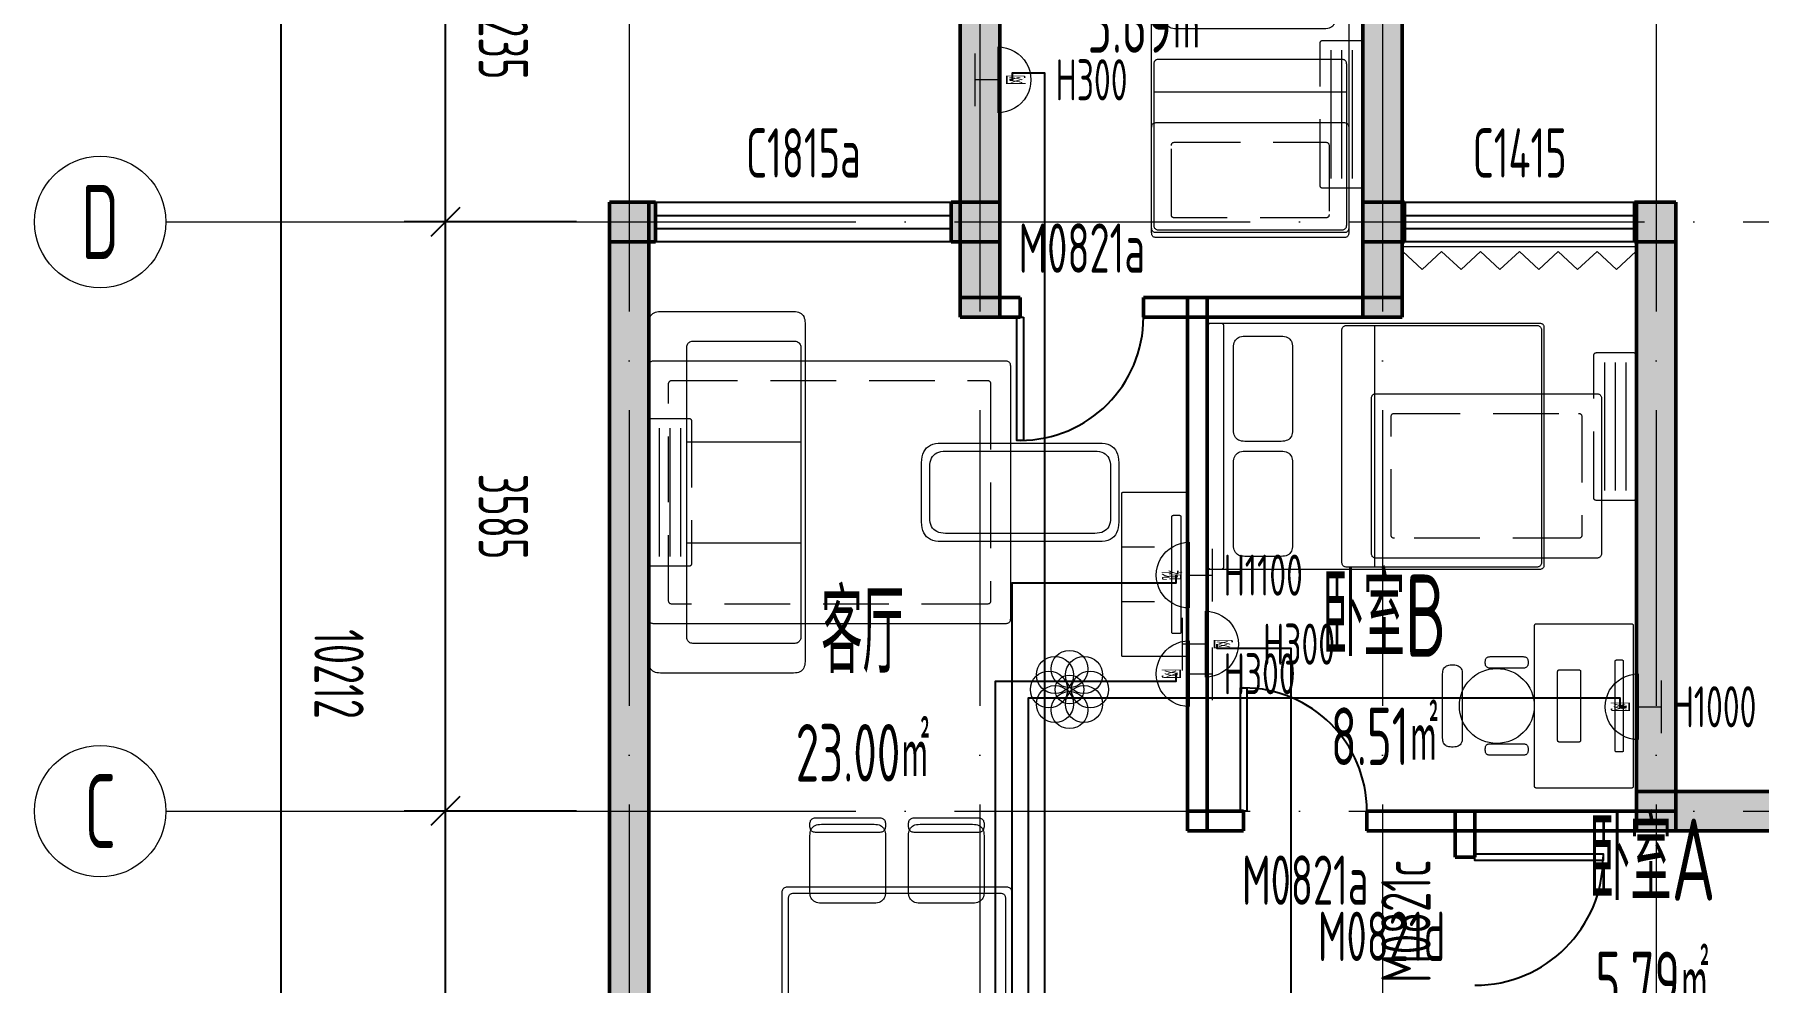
# Model space of a CAD drawing. Header units: millimetres. Extents: x -26062 to 33338, y -26608 to 15392.
# Drawn here: x -3500 to 6994, y -6983 to -1214 of the extents above; entities that cross this region are included whole.
import ezdxf
from ezdxf.enums import TextEntityAlignment as Align

# ---------------------------------------------------------------- set-up
doc = ezdxf.new("R2010")
doc.units = ezdxf.units.MM
doc.header["$LTSCALE"] = 100
doc.linetypes.add('CENTER', pattern=[24, 18, -3, 0, -3])
doc.linetypes.add('DASHED', pattern=[6, 4, -2])
for name, color, linetype, lineweight in [('AXIS', 1, 'CENTER', 13), ('AXIS-NUM', 3, 'CONTINUOUS', 18), ('DIM', 3, 'CONTINUOUS', 13), ('DOOR', 4, 'CONTINUOUS', 25), ('ELEC', 6, 'CONTINUOUS', 18), ('FURN', 8, 'CONTINUOUS', 13), ('MEP-WEAK', 5, 'CONTINUOUS', 25), ('ROOM-TEXT', 7, 'CONTINUOUS', 25), ('WALL', 7, 'CONTINUOUS', 50), ('WALL-HATCH', 7, 'CONTINUOUS', 13), ('WINDOW', 4, 'CONTINUOUS', 25)]:
    doc.layers.add(name, color=color, linetype=linetype, lineweight=lineweight)
doc.styles.add('HZ', font='gbenor.shx', dxfattribs={"width": 0.7, "bigfont": 'gbcbig.shx'})
doc.dimstyles.new('GB', dxfattribs={"dimscale": 100, "dimtxt": 3, "dimasz": 1.25, "dimexe": 2.5, "dimexo": 2, "dimgap": 1, "dimtad": 1, "dimdec": 0, "dimtxsty": 'HZ', "dimtsz": 1.25, "dimcen": 2.5, "dimazin": 3, "dimtfac": 1, "dimtmove": 1, "dimatfit": 3})

# ---------------------------------------------------------------- blocks, each defined once
blk = doc.blocks.new('家具-单人床1.2m-1')
at = {"color": 0, "lineweight": -2}
blk.add_line((-585, -24), (585, -24), dxfattribs=at)
for points in [[(-570, 880), (570, 880), (574.79, 879.79), (579.17, 879.17), (583.13, 878.13), (586.67, 876.67), (589.79, 874.79), (592.5, 872.5), (594.79, 869.79), (596.67, 866.67), (598.13, 863.13), (599.17, 859.17), (599.79, 854.79), (600, 850), (600, -850), (599.79, -854.79), (599.17, -859.17), (598.13, -863.12), (596.67, -866.67), (594.79, -869.79), (592.5, -872.5), (589.79, -874.79), (586.67, -876.67), (583.13, -878.12), (579.17, -879.17), (574.79, -879.79), (570, -880), (-570, -880), (-574.79, -879.79), (-579.17, -879.17), (-583.12, -878.12), (-586.67, -876.67), (-589.79, -874.79), (-592.5, -872.5), (-594.79, -869.79), (-596.67, -866.67), (-598.12, -863.12), (-599.17, -859.17), (-599.79, -854.79), (-600, -850), (-600, 850), (-599.79, 854.79), (-599.17, 859.17), (-598.12, 863.13), (-596.67, 866.67), (-594.79, 869.79), (-592.5, 872.5), (-589.79, 874.79), (-586.67, 876.67), (-583.12, 878.13), (-579.17, 879.17), (-574.79, 879.79)], [(-580, 880), (580, 880), (583.19, 879.86), (586.11, 879.44), (588.75, 878.75), (591.11, 877.78), (593.19, 876.53), (595, 875), (596.53, 873.19), (597.78, 871.11), (598.75, 868.75), (599.44, 866.11), (599.86, 863.19), (600, 860), (600, 800), (599.86, 796.81), (599.44, 793.89), (598.75, 791.25), (597.78, 788.89), (596.53, 786.81), (595, 785), (593.19, 783.47), (591.11, 782.22), (588.75, 781.25), (586.11, 780.56), (583.19, 780.14), (580, 780), (-580, 780), (-583.19, 780.14), (-586.11, 780.56), (-588.75, 781.25), (-591.11, 782.22), (-593.19, 783.47), (-595, 785), (-596.53, 786.81), (-597.78, 788.89), (-598.75, 791.25), (-599.44, 793.89), (-599.86, 796.81), (-600, 800), (-600, 860), (-599.86, 863.19), (-599.44, 866.11), (-598.75, 868.75), (-597.78, 871.11), (-596.53, 873.19), (-595, 875), (-593.19, 876.53), (-591.11, 877.78), (-588.75, 878.75), (-586.11, 879.44), (-583.19, 879.86)], [(-450, 720), (450, 720), (461.18, 719.51), (471.39, 718.06), (480.63, 715.63), (488.89, 712.22), (496.18, 707.85), (502.5, 702.5), (507.85, 696.18), (512.22, 688.89), (515.63, 680.63), (518.06, 671.39), (519.51, 661.18), (520, 650), (520, 430), (519.51, 418.82), (518.06, 408.61), (515.63, 399.38), (512.22, 391.11), (507.85, 383.82), (502.5, 377.5), (496.18, 372.15), (488.89, 367.78), (480.63, 364.38), (471.39, 361.94), (461.18, 360.49), (450, 360), (-450, 360), (-461.18, 360.49), (-471.39, 361.94), (-480.62, 364.38), (-488.89, 367.78), (-496.18, 372.15), (-502.5, 377.5), (-507.85, 383.82), (-512.22, 391.11), (-515.62, 399.38), (-518.06, 408.61), (-519.51, 418.82), (-520, 430), (-520, 650), (-519.51, 661.18), (-518.06, 671.39), (-515.62, 680.63), (-512.22, 688.89), (-507.85, 696.18), (-502.5, 702.5), (-496.18, 707.85), (-488.89, 712.22), (-480.62, 715.63), (-471.39, 718.06), (-461.18, 719.51)], [(-555, 176), (555, 176), (559.79, 175.79), (564.17, 175.17), (568.13, 174.13), (571.67, 172.67), (574.79, 170.79), (577.5, 168.5), (579.79, 165.79), (581.67, 162.67), (583.13, 159.13), (584.17, 155.17), (584.79, 150.79), (585, 146), (585, -835), (584.79, -839.79), (584.17, -844.17), (583.13, -848.12), (581.67, -851.67), (579.79, -854.79), (577.5, -857.5), (574.79, -859.79), (571.67, -861.67), (568.13, -863.12), (564.17, -864.17), (559.79, -864.79), (555, -865), (-555, -865), (-559.79, -864.79), (-564.17, -864.17), (-568.12, -863.12), (-571.67, -861.67), (-574.79, -859.79), (-577.5, -857.5), (-579.79, -854.79), (-581.67, -851.67), (-583.12, -848.12), (-584.17, -844.17), (-584.79, -839.79), (-585, -835), (-585, 146), (-584.79, 150.79), (-584.17, 155.17), (-583.12, 159.13), (-581.67, 162.67), (-579.79, 165.79), (-577.5, 168.5), (-574.79, 170.79), (-571.67, 172.67), (-568.12, 174.13), (-564.17, 175.17), (-559.79, 175.79)]]:
    blk.add_lwpolyline(points, close=True, dxfattribs=at)
blk = doc.blocks.new('家具-挂机空调-3')
at = {"color": 0, "lineweight": -2}
for p, q in [((-390, 65), (390, 65)), ((-390, 0), (390, 0)), ((-390, -65), (390, -65))]:
    blk.add_line(p, q, dxfattribs=at)
at = {"color": 0, "linetype": 'DASHED', "lineweight": -2}
blk.add_lwpolyline([(-430, 130), (430, 130), (433.19, 129.86), (436.11, 129.44), (438.75, 128.75), (441.11, 127.78), (443.19, 126.53), (445, 125), (446.53, 123.19), (447.78, 121.11), (448.75, 118.75), (449.44, 116.11), (449.86, 113.19), (450, 110), (450, -110), (449.86, -113.19), (449.44, -116.11), (448.75, -118.75), (447.78, -121.11), (446.53, -123.19), (445, -125), (443.19, -126.53), (441.11, -127.78), (438.75, -128.75), (436.11, -129.44), (433.19, -129.86), (430, -130), (-430, -130), (-433.19, -129.86), (-436.11, -129.44), (-438.75, -128.75), (-441.11, -127.78), (-443.19, -126.53), (-445, -125), (-446.53, -123.19), (-447.78, -121.11), (-448.75, -118.75), (-449.44, -116.11), (-449.86, -113.19), (-450, -110), (-450, 110), (-449.86, 113.19), (-449.44, 116.11), (-448.75, 118.75), (-447.78, 121.11), (-446.53, 123.19), (-445, 125), (-443.19, 126.53), (-441.11, 127.78), (-438.75, 128.75), (-436.11, 129.44), (-433.19, 129.86)], close=True, dxfattribs=at)
blk = doc.blocks.new('家具-地毯-4')
at = {"color": 0, "lineweight": -2}
blk.add_lwpolyline([(-570, 350), (570, 350), (574.79, 349.79), (579.17, 349.17), (583.13, 348.13), (586.67, 346.67), (589.79, 344.79), (592.5, 342.5), (594.79, 339.79), (596.67, 336.67), (598.13, 333.13), (599.17, 329.17), (599.79, 324.79), (600, 320), (600, -320), (599.79, -324.79), (599.17, -329.17), (598.13, -333.12), (596.67, -336.67), (594.79, -339.79), (592.5, -342.5), (589.79, -344.79), (586.67, -346.67), (583.13, -348.12), (579.17, -349.17), (574.79, -349.79), (570, -350), (-570, -350), (-574.79, -349.79), (-579.17, -349.17), (-583.12, -348.12), (-586.67, -346.67), (-589.79, -344.79), (-592.5, -342.5), (-594.79, -339.79), (-596.67, -336.67), (-598.12, -333.12), (-599.17, -329.17), (-599.79, -324.79), (-600, -320), (-600, 320), (-599.79, 324.79), (-599.17, 329.17), (-598.12, 333.13), (-596.67, 336.67), (-594.79, 339.79), (-592.5, 342.5), (-589.79, 344.79), (-586.67, 346.67), (-583.12, 348.13), (-579.17, 349.17), (-574.79, 349.79)], close=True, dxfattribs=at)
at = {"color": 0, "linetype": 'DASHED', "lineweight": -2}
blk.add_lwpolyline([(-460, 230), (460, 230), (463.19, 229.86), (466.11, 229.44), (468.75, 228.75), (471.11, 227.78), (473.19, 226.53), (475, 225), (476.53, 223.19), (477.78, 221.11), (478.75, 218.75), (479.44, 216.11), (479.86, 213.19), (480, 210), (480, -210), (479.86, -213.19), (479.44, -216.11), (478.75, -218.75), (477.78, -221.11), (476.53, -223.19), (475, -225), (473.19, -226.53), (471.11, -227.78), (468.75, -228.75), (466.11, -229.44), (463.19, -229.86), (460, -230), (-460, -230), (-463.19, -229.86), (-466.11, -229.44), (-468.75, -228.75), (-471.11, -227.78), (-473.19, -226.53), (-475, -225), (-476.53, -223.19), (-477.78, -221.11), (-478.75, -218.75), (-479.44, -216.11), (-479.86, -213.19), (-480, -210), (-480, 210), (-479.86, 213.19), (-479.44, 216.11), (-478.75, 218.75), (-477.78, 221.11), (-476.53, 223.19), (-475, 225), (-473.19, 226.53), (-471.11, 227.78), (-468.75, 228.75), (-466.11, 229.44), (-463.19, 229.86)], close=True, dxfattribs=at)
blk = doc.blocks.new('家具-双人床1.5m-5')
at = {"color": 0, "lineweight": -2}
blk.add_line((-735, 5), (735, 5), dxfattribs=at)
for points in [[(-720, 1025), (720, 1025), (724.79, 1024.79), (729.17, 1024.17), (733.13, 1023.13), (736.67, 1021.67), (739.79, 1019.79), (742.5, 1017.5), (744.79, 1014.79), (746.67, 1011.67), (748.13, 1008.13), (749.17, 1004.17), (749.79, 999.79), (750, 995), (750, -995), (749.79, -999.79), (749.17, -1004.17), (748.13, -1008.12), (746.67, -1011.67), (744.79, -1014.79), (742.5, -1017.5), (739.79, -1019.79), (736.67, -1021.67), (733.13, -1023.12), (729.17, -1024.17), (724.79, -1024.79), (720, -1025), (-720, -1025), (-724.79, -1024.79), (-729.17, -1024.17), (-733.12, -1023.12), (-736.67, -1021.67), (-739.79, -1019.79), (-742.5, -1017.5), (-744.79, -1014.79), (-746.67, -1011.67), (-748.12, -1008.12), (-749.17, -1004.17), (-749.79, -999.79), (-750, -995), (-750, 995), (-749.79, 999.79), (-749.17, 1004.17), (-748.12, 1008.13), (-746.67, 1011.67), (-744.79, 1014.79), (-742.5, 1017.5), (-739.79, 1019.79), (-736.67, 1021.67), (-733.12, 1023.13), (-729.17, 1024.17), (-724.79, 1024.79)], [(-730, 1025), (730, 1025), (733.19, 1024.86), (736.11, 1024.44), (738.75, 1023.75), (741.11, 1022.78), (743.19, 1021.53), (745, 1020), (746.53, 1018.19), (747.78, 1016.11), (748.75, 1013.75), (749.44, 1011.11), (749.86, 1008.19), (750, 1005), (750, 945), (749.86, 941.81), (749.44, 938.89), (748.75, 936.25), (747.78, 933.89), (746.53, 931.81), (745, 930), (743.19, 928.47), (741.11, 927.22), (738.75, 926.25), (736.11, 925.56), (733.19, 925.14), (730, 925), (-730, 925), (-733.19, 925.14), (-736.11, 925.56), (-738.75, 926.25), (-741.11, 927.22), (-743.19, 928.47), (-745, 930), (-746.53, 931.81), (-747.78, 933.89), (-748.75, 936.25), (-749.44, 938.89), (-749.86, 941.81), (-750, 945), (-750, 1005), (-749.86, 1008.19), (-749.44, 1011.11), (-748.75, 1013.75), (-747.78, 1016.11), (-746.53, 1018.19), (-745, 1020), (-743.19, 1021.53), (-741.11, 1022.78), (-738.75, 1023.75), (-736.11, 1024.44), (-733.19, 1024.86)], [(-600, 865), (-100, 865), (-88.82, 864.51), (-78.61, 863.06), (-69.37, 860.63), (-61.11, 857.22), (-53.82, 852.85), (-47.5, 847.5), (-42.15, 841.18), (-37.78, 833.89), (-34.37, 825.63), (-31.94, 816.39), (-30.49, 806.18), (-30, 795), (-30, 575), (-30.49, 563.82), (-31.94, 553.61), (-34.37, 544.38), (-37.78, 536.11), (-42.15, 528.82), (-47.5, 522.5), (-53.82, 517.15), (-61.11, 512.78), (-69.37, 509.38), (-78.61, 506.94), (-88.82, 505.49), (-100, 505), (-600, 505), (-611.18, 505.49), (-621.39, 506.94), (-630.62, 509.38), (-638.89, 512.78), (-646.18, 517.15), (-652.5, 522.5), (-657.85, 528.82), (-662.22, 536.11), (-665.62, 544.38), (-668.06, 553.61), (-669.51, 563.82), (-670, 575), (-670, 795), (-669.51, 806.18), (-668.06, 816.39), (-665.62, 825.63), (-662.22, 833.89), (-657.85, 841.18), (-652.5, 847.5), (-646.18, 852.85), (-638.89, 857.22), (-630.62, 860.63), (-621.39, 863.06), (-611.18, 864.51)], [(100, 865), (600, 865), (611.18, 864.51), (621.39, 863.06), (630.63, 860.63), (638.89, 857.22), (646.18, 852.85), (652.5, 847.5), (657.85, 841.18), (662.22, 833.89), (665.63, 825.63), (668.06, 816.39), (669.51, 806.18), (670, 795), (670, 575), (669.51, 563.82), (668.06, 553.61), (665.63, 544.38), (662.22, 536.11), (657.85, 528.82), (652.5, 522.5), (646.18, 517.15), (638.89, 512.78), (630.63, 509.38), (621.39, 506.94), (611.18, 505.49), (600, 505), (100, 505), (88.82, 505.49), (78.61, 506.94), (69.38, 509.38), (61.11, 512.78), (53.82, 517.15), (47.5, 522.5), (42.15, 528.82), (37.78, 536.11), (34.38, 544.38), (31.94, 553.61), (30.49, 563.82), (30, 575), (30, 795), (30.49, 806.18), (31.94, 816.39), (34.38, 825.63), (37.78, 833.89), (42.15, 841.18), (47.5, 847.5), (53.82, 852.85), (61.11, 857.22), (69.38, 860.63), (78.61, 863.06), (88.82, 864.51)], [(-705, 205), (705, 205), (709.79, 204.79), (714.17, 204.17), (718.13, 203.13), (721.67, 201.67), (724.79, 199.79), (727.5, 197.5), (729.79, 194.79), (731.67, 191.67), (733.13, 188.13), (734.17, 184.17), (734.79, 179.79), (735, 175), (735, -980), (734.79, -984.79), (734.17, -989.17), (733.13, -993.12), (731.67, -996.67), (729.79, -999.79), (727.5, -1002.5), (724.79, -1004.79), (721.67, -1006.67), (718.13, -1008.12), (714.17, -1009.17), (709.79, -1009.79), (705, -1010), (-705, -1010), (-709.79, -1009.79), (-714.17, -1009.17), (-718.12, -1008.12), (-721.67, -1006.67), (-724.79, -1004.79), (-727.5, -1002.5), (-729.79, -999.79), (-731.67, -996.67), (-733.12, -993.12), (-734.17, -989.17), (-734.79, -984.79), (-735, -980), (-735, 175), (-734.79, 179.79), (-734.17, 184.17), (-733.12, 188.13), (-731.67, 191.67), (-729.79, 194.79), (-727.5, 197.5), (-724.79, 199.79), (-721.67, 201.67), (-718.12, 203.13), (-714.17, 204.17), (-709.79, 204.79)]]:
    blk.add_lwpolyline(points, close=True, dxfattribs=at)
blk = doc.blocks.new('家具-书桌-6')
at = {"color": 0, "lineweight": -2}
for points in [[(-488, 300), (488, 300), (489.92, 299.92), (491.67, 299.67), (493.25, 299.25), (494.67, 298.67), (495.92, 297.92), (497, 297), (497.92, 295.92), (498.67, 294.67), (499.25, 293.25), (499.67, 291.67), (499.92, 289.92), (500, 288), (500, -288), (499.92, -289.92), (499.67, -291.67), (499.25, -293.25), (498.67, -294.67), (497.92, -295.92), (497, -297), (495.92, -297.92), (494.67, -298.67), (493.25, -299.25), (491.67, -299.67), (489.92, -299.92), (488, -300), (-488, -300), (-489.92, -299.92), (-491.67, -299.67), (-493.25, -299.25), (-494.67, -298.67), (-495.92, -297.92), (-497, -297), (-497.92, -295.92), (-498.67, -294.67), (-499.25, -293.25), (-499.67, -291.67), (-499.92, -289.92), (-500, -288), (-500, 288), (-499.92, 289.92), (-499.67, 291.67), (-499.25, 293.25), (-498.67, 294.67), (-497.92, 295.92), (-497, 297), (-495.92, 297.92), (-494.67, 298.67), (-493.25, 299.25), (-491.67, 299.67), (-489.92, 299.92)], [(-270, 240), (270, 240), (271.6, 239.93), (273.06, 239.72), (274.38, 239.38), (275.56, 238.89), (276.6, 238.26), (277.5, 237.5), (278.26, 236.6), (278.89, 235.56), (279.38, 234.38), (279.72, 233.06), (279.93, 231.6), (280, 230), (280, 200), (279.93, 198.4), (279.72, 196.94), (279.38, 195.63), (278.89, 194.44), (278.26, 193.4), (277.5, 192.5), (276.6, 191.74), (275.56, 191.11), (274.38, 190.63), (273.06, 190.28), (271.6, 190.07), (270, 190), (-270, 190), (-271.6, 190.07), (-273.06, 190.28), (-274.37, 190.63), (-275.56, 191.11), (-276.6, 191.74), (-277.5, 192.5), (-278.26, 193.4), (-278.89, 194.44), (-279.37, 195.63), (-279.72, 196.94), (-279.93, 198.4), (-280, 200), (-280, 230), (-279.93, 231.6), (-279.72, 233.06), (-279.37, 234.38), (-278.89, 235.56), (-278.26, 236.6), (-277.5, 237.5), (-276.6, 238.26), (-275.56, 238.89), (-274.37, 239.38), (-273.06, 239.72), (-271.6, 239.93)], [(-208, -20), (208, -20), (209.92, -20.08), (211.67, -20.33), (213.25, -20.75), (214.67, -21.33), (215.92, -22.08), (217, -23), (217.92, -24.08), (218.67, -25.33), (219.25, -26.75), (219.67, -28.33), (219.92, -30.08), (220, -32), (220, -148), (219.92, -149.92), (219.67, -151.67), (219.25, -153.25), (218.67, -154.67), (217.92, -155.92), (217, -157), (215.92, -157.92), (214.67, -158.67), (213.25, -159.25), (211.67, -159.67), (209.92, -159.92), (208, -160), (-208, -160), (-209.92, -159.92), (-211.67, -159.67), (-213.25, -159.25), (-214.67, -158.67), (-215.92, -157.92), (-217, -157), (-217.92, -155.92), (-218.67, -154.67), (-219.25, -153.25), (-219.67, -151.67), (-219.92, -149.92), (-220, -148), (-220, -32), (-219.92, -30.08), (-219.67, -28.33), (-219.25, -26.75), (-218.67, -25.33), (-217.92, -24.08), (-217, -23), (-215.92, -22.08), (-214.67, -21.33), (-213.25, -20.75), (-211.67, -20.33), (-209.92, -20.08)]]:
    blk.add_lwpolyline(points, close=True, dxfattribs=at)
blk = doc.blocks.new('家具-办公椅-7')
at = {"color": 0, "lineweight": -2}
for points in [[(-195, 300), (195, 300), (203.78, 299.62), (211.81, 298.47), (219.06, 296.56), (225.56, 293.89), (231.28, 290.45), (236.25, 286.25), (240.45, 281.28), (243.89, 275.56), (246.56, 269.06), (248.47, 261.81), (249.62, 253.78), (250, 245), (250, 235), (249.62, 226.22), (248.47, 218.19), (246.56, 210.94), (243.89, 204.44), (240.45, 198.72), (236.25, 193.75), (231.28, 189.55), (225.56, 186.11), (219.06, 183.44), (211.81, 181.53), (203.78, 180.38), (195, 180), (-195, 180), (-203.78, 180.38), (-211.81, 181.53), (-219.06, 183.44), (-225.56, 186.11), (-231.28, 189.55), (-236.25, 193.75), (-240.45, 198.72), (-243.89, 204.44), (-246.56, 210.94), (-248.47, 218.19), (-249.62, 226.22), (-250, 235), (-250, 245), (-249.62, 253.78), (-248.47, 261.81), (-246.56, 269.06), (-243.89, 275.56), (-240.45, 281.28), (-236.25, 286.25), (-231.28, 290.45), (-225.56, 293.89), (-219.06, 296.56), (-211.81, 298.47), (-203.78, 299.62)], [(-270, 40), (-260, 40), (-255.21, 39.79), (-250.83, 39.17), (-246.87, 38.13), (-243.33, 36.67), (-240.21, 34.79), (-237.5, 32.5), (-235.21, 29.79), (-233.33, 26.67), (-231.87, 23.13), (-230.83, 19.17), (-230.21, 14.79), (-230, 10), (-230, -190), (-230.21, -194.79), (-230.83, -199.17), (-231.87, -203.12), (-233.33, -206.67), (-235.21, -209.79), (-237.5, -212.5), (-240.21, -214.79), (-243.33, -216.67), (-246.87, -218.12), (-250.83, -219.17), (-255.21, -219.79), (-260, -220), (-270, -220), (-274.79, -219.79), (-279.17, -219.17), (-283.12, -218.12), (-286.67, -216.67), (-289.79, -214.79), (-292.5, -212.5), (-294.79, -209.79), (-296.67, -206.67), (-298.12, -203.12), (-299.17, -199.17), (-299.79, -194.79), (-300, -190), (-300, 10), (-299.79, 14.79), (-299.17, 19.17), (-298.12, 23.13), (-296.67, 26.67), (-294.79, 29.79), (-292.5, 32.5), (-289.79, 34.79), (-286.67, 36.67), (-283.12, 38.13), (-279.17, 39.17), (-274.79, 39.79)], [(260, 40), (270, 40), (274.79, 39.79), (279.17, 39.17), (283.13, 38.13), (286.67, 36.67), (289.79, 34.79), (292.5, 32.5), (294.79, 29.79), (296.67, 26.67), (298.13, 23.13), (299.17, 19.17), (299.79, 14.79), (300, 10), (300, -190), (299.79, -194.79), (299.17, -199.17), (298.13, -203.12), (296.67, -206.67), (294.79, -209.79), (292.5, -212.5), (289.79, -214.79), (286.67, -216.67), (283.13, -218.12), (279.17, -219.17), (274.79, -219.79), (270, -220), (260, -220), (255.21, -219.79), (250.83, -219.17), (246.88, -218.12), (243.33, -216.67), (240.21, -214.79), (237.5, -212.5), (235.21, -209.79), (233.33, -206.67), (231.88, -203.12), (230.83, -199.17), (230.21, -194.79), (230, -190), (230, 10), (230.21, 14.79), (230.83, 19.17), (231.88, 23.13), (233.33, 26.67), (235.21, 29.79), (237.5, 32.5), (240.21, 34.79), (243.33, 36.67), (246.88, 38.13), (250.83, 39.17), (255.21, 39.79)]]:
    blk.add_lwpolyline(points, close=True, dxfattribs=at)
blk.add_circle((0, -30), 228, dxfattribs=at)
blk = doc.blocks.new('家具-落地窗帘-8')
at = {"color": 0, "lineweight": -2}
blk.add_line((-710, 60), (710, 60), dxfattribs=at)
blk.add_lwpolyline([(-710, 30), (-591.67, -80), (-473.33, 30), (-355, -80), (-236.67, 30), (-118.33, -80), (0, 30), (118.33, -80), (236.67, 30), (355, -80), (473.33, 30), (591.67, -80), (710, 30)], dxfattribs=at)
blk = doc.blocks.new('家具-地毯-9')
at = {"color": 0, "lineweight": -2}
blk.add_lwpolyline([(-670, 500), (670, 500), (674.79, 499.79), (679.17, 499.17), (683.13, 498.13), (686.67, 496.67), (689.79, 494.79), (692.5, 492.5), (694.79, 489.79), (696.67, 486.67), (698.13, 483.13), (699.17, 479.17), (699.79, 474.79), (700, 470), (700, -470), (699.79, -474.79), (699.17, -479.17), (698.13, -483.12), (696.67, -486.67), (694.79, -489.79), (692.5, -492.5), (689.79, -494.79), (686.67, -496.67), (683.13, -498.12), (679.17, -499.17), (674.79, -499.79), (670, -500), (-670, -500), (-674.79, -499.79), (-679.17, -499.17), (-683.12, -498.12), (-686.67, -496.67), (-689.79, -494.79), (-692.5, -492.5), (-694.79, -489.79), (-696.67, -486.67), (-698.12, -483.12), (-699.17, -479.17), (-699.79, -474.79), (-700, -470), (-700, 470), (-699.79, 474.79), (-699.17, 479.17), (-698.12, 483.13), (-696.67, 486.67), (-694.79, 489.79), (-692.5, 492.5), (-689.79, 494.79), (-686.67, 496.67), (-683.12, 498.13), (-679.17, 499.17), (-674.79, 499.79)], close=True, dxfattribs=at)
at = {"color": 0, "linetype": 'DASHED', "lineweight": -2}
blk.add_lwpolyline([(-560, 380), (560, 380), (563.19, 379.86), (566.11, 379.44), (568.75, 378.75), (571.11, 377.78), (573.19, 376.53), (575, 375), (576.53, 373.19), (577.78, 371.11), (578.75, 368.75), (579.44, 366.11), (579.86, 363.19), (580, 360), (580, -360), (579.86, -363.19), (579.44, -366.11), (578.75, -368.75), (577.78, -371.11), (576.53, -373.19), (575, -375), (573.19, -376.53), (571.11, -377.78), (568.75, -378.75), (566.11, -379.44), (563.19, -379.86), (560, -380), (-560, -380), (-563.19, -379.86), (-566.11, -379.44), (-568.75, -378.75), (-571.11, -377.78), (-573.19, -376.53), (-575, -375), (-576.53, -373.19), (-577.78, -371.11), (-578.75, -368.75), (-579.44, -366.11), (-579.86, -363.19), (-580, -360), (-580, 360), (-579.86, 363.19), (-579.44, 366.11), (-578.75, 368.75), (-577.78, 371.11), (-576.53, 373.19), (-575, 375), (-573.19, 376.53), (-571.11, 377.78), (-568.75, 378.75), (-566.11, 379.44), (-563.19, 379.86)], close=True, dxfattribs=at)
blk = doc.blocks.new('家具-三人沙发-13')
at = {"color": 0, "lineweight": -2}
for p, q in [((-306.67, 245), (-306.67, -450)), ((306.67, 245), (306.67, -450))]:
    blk.add_line(p, q, dxfattribs=at)
for points in [[(-1030, 475), (1030, 475), (1041.18, 474.51), (1051.39, 473.06), (1060.63, 470.63), (1068.89, 467.22), (1076.18, 462.85), (1082.5, 457.5), (1087.85, 451.18), (1092.22, 443.89), (1095.63, 435.63), (1098.06, 426.39), (1099.51, 416.18), (1100, 405), (1100, -405), (1099.51, -416.18), (1098.06, -426.39), (1095.63, -435.62), (1092.22, -443.89), (1087.85, -451.18), (1082.5, -457.5), (1076.18, -462.85), (1068.89, -467.22), (1060.63, -470.62), (1051.39, -473.06), (1041.18, -474.51), (1030, -475), (-1030, -475), (-1041.18, -474.51), (-1051.39, -473.06), (-1060.62, -470.62), (-1068.89, -467.22), (-1076.18, -462.85), (-1082.5, -457.5), (-1087.85, -451.18), (-1092.22, -443.89), (-1095.62, -435.62), (-1098.06, -426.39), (-1099.51, -416.18), (-1100, -405), (-1100, 405), (-1099.51, 416.18), (-1098.06, 426.39), (-1095.62, 435.63), (-1092.22, 443.89), (-1087.85, 451.18), (-1082.5, 457.5), (-1076.18, 462.85), (-1068.89, 467.22), (-1060.62, 470.63), (-1051.39, 473.06), (-1041.18, 474.51)], [(-875, 245), (875, 245), (882.19, 244.69), (888.75, 243.75), (894.69, 242.19), (900, 240), (904.69, 237.19), (908.75, 233.75), (912.19, 229.69), (915, 225), (917.19, 219.69), (918.75, 213.75), (919.69, 207.19), (920, 200), (920, -405), (919.69, -412.19), (918.75, -418.75), (917.19, -424.69), (915, -430), (912.19, -434.69), (908.75, -438.75), (904.69, -442.19), (900, -445), (894.69, -447.19), (888.75, -448.75), (882.19, -449.69), (875, -450), (-875, -450), (-882.19, -449.69), (-888.75, -448.75), (-894.69, -447.19), (-900, -445), (-904.69, -442.19), (-908.75, -438.75), (-912.19, -434.69), (-915, -430), (-917.19, -424.69), (-918.75, -418.75), (-919.69, -412.19), (-920, -405), (-920, 200), (-919.69, 207.19), (-918.75, 213.75), (-917.19, 219.69), (-915, 225), (-912.19, 229.69), (-908.75, 233.75), (-904.69, 237.19), (-900, 240), (-894.69, 242.19), (-888.75, 243.75), (-882.19, 244.69)]]:
    blk.add_lwpolyline(points, close=True, dxfattribs=at)
blk = doc.blocks.new('家具-茶几-14')
at = {"color": 0, "lineweight": -2}
for points in [[(-480, 300), (480, 300), (499.17, 299.17), (516.67, 296.67), (532.5, 292.5), (546.67, 286.67), (559.17, 279.17), (570, 270), (579.17, 259.17), (586.67, 246.67), (592.5, 232.5), (596.67, 216.67), (599.17, 199.17), (600, 180), (600, -180), (599.17, -199.17), (596.67, -216.67), (592.5, -232.5), (586.67, -246.67), (579.17, -259.17), (570, -270), (559.17, -279.17), (546.67, -286.67), (532.5, -292.5), (516.67, -296.67), (499.17, -299.17), (480, -300), (-480, -300), (-499.17, -299.17), (-516.67, -296.67), (-532.5, -292.5), (-546.67, -286.67), (-559.17, -279.17), (-570, -270), (-579.17, -259.17), (-586.67, -246.67), (-592.5, -232.5), (-596.67, -216.67), (-599.17, -199.17), (-600, -180), (-600, 180), (-599.17, 199.17), (-596.67, 216.67), (-592.5, 232.5), (-586.67, 246.67), (-579.17, 259.17), (-570, 270), (-559.17, 279.17), (-546.67, 286.67), (-532.5, 292.5), (-516.67, 296.67), (-499.17, 299.17)], [(-454, 250), (454, 250), (469.33, 249.33), (483.33, 247.33), (496, 244), (507.33, 239.33), (517.33, 233.33), (526, 226), (533.33, 217.33), (539.33, 207.33), (544, 196), (547.33, 183.33), (549.33, 169.33), (550, 154), (550, -154), (549.33, -169.33), (547.33, -183.33), (544, -196), (539.33, -207.33), (533.33, -217.33), (526, -226), (517.33, -233.33), (507.33, -239.33), (496, -244), (483.33, -247.33), (469.33, -249.33), (454, -250), (-454, -250), (-469.33, -249.33), (-483.33, -247.33), (-496, -244), (-507.33, -239.33), (-517.33, -233.33), (-526, -226), (-533.33, -217.33), (-539.33, -207.33), (-544, -196), (-547.33, -183.33), (-549.33, -169.33), (-550, -154), (-550, 154), (-549.33, 169.33), (-547.33, 183.33), (-544, 196), (-539.33, 207.33), (-533.33, 217.33), (-526, 226), (-517.33, 233.33), (-507.33, 239.33), (-496, 244), (-483.33, 247.33), (-469.33, 249.33)]]:
    blk.add_lwpolyline(points, close=True, dxfattribs=at)
blk = doc.blocks.new('家具-地毯-15')
at = {"color": 0, "lineweight": -2}
blk.add_lwpolyline([(-1070, 800), (1070, 800), (1074.79, 799.79), (1079.17, 799.17), (1083.13, 798.13), (1086.67, 796.67), (1089.79, 794.79), (1092.5, 792.5), (1094.79, 789.79), (1096.67, 786.67), (1098.13, 783.13), (1099.17, 779.17), (1099.79, 774.79), (1100, 770), (1100, -770), (1099.79, -774.79), (1099.17, -779.17), (1098.13, -783.12), (1096.67, -786.67), (1094.79, -789.79), (1092.5, -792.5), (1089.79, -794.79), (1086.67, -796.67), (1083.13, -798.12), (1079.17, -799.17), (1074.79, -799.79), (1070, -800), (-1070, -800), (-1074.79, -799.79), (-1079.17, -799.17), (-1083.12, -798.12), (-1086.67, -796.67), (-1089.79, -794.79), (-1092.5, -792.5), (-1094.79, -789.79), (-1096.67, -786.67), (-1098.12, -783.12), (-1099.17, -779.17), (-1099.79, -774.79), (-1100, -770), (-1100, 770), (-1099.79, 774.79), (-1099.17, 779.17), (-1098.12, 783.13), (-1096.67, 786.67), (-1094.79, 789.79), (-1092.5, 792.5), (-1089.79, 794.79), (-1086.67, 796.67), (-1083.12, 798.13), (-1079.17, 799.17), (-1074.79, 799.79)], close=True, dxfattribs=at)
at = {"color": 0, "linetype": 'DASHED', "lineweight": -2}
blk.add_lwpolyline([(-960, 680), (960, 680), (963.19, 679.86), (966.11, 679.44), (968.75, 678.75), (971.11, 677.78), (973.19, 676.53), (975, 675), (976.53, 673.19), (977.78, 671.11), (978.75, 668.75), (979.44, 666.11), (979.86, 663.19), (980, 660), (980, -660), (979.86, -663.19), (979.44, -666.11), (978.75, -668.75), (977.78, -671.11), (976.53, -673.19), (975, -675), (973.19, -676.53), (971.11, -677.78), (968.75, -678.75), (966.11, -679.44), (963.19, -679.86), (960, -680), (-960, -680), (-963.19, -679.86), (-966.11, -679.44), (-968.75, -678.75), (-971.11, -677.78), (-973.19, -676.53), (-975, -675), (-976.53, -673.19), (-977.78, -671.11), (-978.75, -668.75), (-979.44, -666.11), (-979.86, -663.19), (-980, -660), (-980, 660), (-979.86, 663.19), (-979.44, 666.11), (-978.75, 668.75), (-977.78, 671.11), (-976.53, 673.19), (-975, 675), (-973.19, 676.53), (-971.11, 677.78), (-968.75, 678.75), (-966.11, 679.44), (-963.19, 679.86)], close=True, dxfattribs=at)
blk = doc.blocks.new('家具-电视柜-16')
at = {"color": 0, "lineweight": -2}
for p, q in [((-166.67, 0), (-166.67, -200)), ((166.67, 0), (166.67, -200))]:
    blk.add_line(p, q, dxfattribs=at)
for points in [[(-492, 200), (492, 200), (493.28, 199.94), (494.44, 199.78), (495.5, 199.5), (496.44, 199.11), (497.28, 198.61), (498, 198), (498.61, 197.28), (499.11, 196.44), (499.5, 195.5), (499.78, 194.44), (499.94, 193.28), (500, 192), (500, -192), (499.94, -193.28), (499.78, -194.44), (499.5, -195.5), (499.11, -196.44), (498.61, -197.28), (498, -198), (497.28, -198.61), (496.44, -199.11), (495.5, -199.5), (494.44, -199.78), (493.28, -199.94), (492, -200), (-492, -200), (-493.28, -199.94), (-494.44, -199.78), (-495.5, -199.5), (-496.44, -199.11), (-497.28, -198.61), (-498, -198), (-498.61, -197.28), (-499.11, -196.44), (-499.5, -195.5), (-499.78, -194.44), (-499.94, -193.28), (-500, -192), (-500, 192), (-499.94, 193.28), (-499.78, 194.44), (-499.5, 195.5), (-499.11, 196.44), (-498.61, 197.28), (-498, 198), (-497.28, 198.61), (-496.44, 199.11), (-495.5, 199.5), (-494.44, 199.78), (-493.28, 199.94)], [(-350, 160), (350, 160), (351.6, 159.93), (353.06, 159.72), (354.38, 159.38), (355.56, 158.89), (356.6, 158.26), (357.5, 157.5), (358.26, 156.6), (358.89, 155.56), (359.38, 154.38), (359.72, 153.06), (359.93, 151.6), (360, 150), (360, 115), (359.93, 113.4), (359.72, 111.94), (359.38, 110.63), (358.89, 109.44), (358.26, 108.4), (357.5, 107.5), (356.6, 106.74), (355.56, 106.11), (354.38, 105.63), (353.06, 105.28), (351.6, 105.07), (350, 105), (-350, 105), (-351.6, 105.07), (-353.06, 105.28), (-354.37, 105.63), (-355.56, 106.11), (-356.6, 106.74), (-357.5, 107.5), (-358.26, 108.4), (-358.89, 109.44), (-359.37, 110.63), (-359.72, 111.94), (-359.93, 113.4), (-360, 115), (-360, 150), (-359.93, 151.6), (-359.72, 153.06), (-359.37, 154.38), (-358.89, 155.56), (-358.26, 156.6), (-357.5, 157.5), (-356.6, 158.26), (-355.56, 158.89), (-354.37, 159.38), (-353.06, 159.72), (-351.6, 159.93)]]:
    blk.add_lwpolyline(points, close=True, dxfattribs=at)
blk = doc.blocks.new('家具-餐桌-17')
at = {"color": 0, "lineweight": -2}
for points in [[(-660, 400), (660, 400), (666.39, 399.72), (672.22, 398.89), (677.5, 397.5), (682.22, 395.56), (686.39, 393.06), (690, 390), (693.06, 386.39), (695.56, 382.22), (697.5, 377.5), (698.89, 372.22), (699.72, 366.39), (700, 360), (700, -360), (699.72, -366.39), (698.89, -372.22), (697.5, -377.5), (695.56, -382.22), (693.06, -386.39), (690, -390), (686.39, -393.06), (682.22, -395.56), (677.5, -397.5), (672.22, -398.89), (666.39, -399.72), (660, -400), (-660, -400), (-666.39, -399.72), (-672.22, -398.89), (-677.5, -397.5), (-682.22, -395.56), (-686.39, -393.06), (-690, -390), (-693.06, -386.39), (-695.56, -382.22), (-697.5, -377.5), (-698.89, -372.22), (-699.72, -366.39), (-700, -360), (-700, 360), (-699.72, 366.39), (-698.89, 372.22), (-697.5, 377.5), (-695.56, 382.22), (-693.06, 386.39), (-690, 390), (-686.39, 393.06), (-682.22, 395.56), (-677.5, 397.5), (-672.22, 398.89), (-666.39, 399.72)], [(-630, 360), (630, 360), (634.79, 359.79), (639.17, 359.17), (643.13, 358.13), (646.67, 356.67), (649.79, 354.79), (652.5, 352.5), (654.79, 349.79), (656.67, 346.67), (658.13, 343.13), (659.17, 339.17), (659.79, 334.79), (660, 330), (660, -330), (659.79, -334.79), (659.17, -339.17), (658.13, -343.12), (656.67, -346.67), (654.79, -349.79), (652.5, -352.5), (649.79, -354.79), (646.67, -356.67), (643.13, -358.12), (639.17, -359.17), (634.79, -359.79), (630, -360), (-630, -360), (-634.79, -359.79), (-639.17, -359.17), (-643.12, -358.12), (-646.67, -356.67), (-649.79, -354.79), (-652.5, -352.5), (-654.79, -349.79), (-656.67, -346.67), (-658.12, -343.12), (-659.17, -339.17), (-659.79, -334.79), (-660, -330), (-660, 330), (-659.79, 334.79), (-659.17, 339.17), (-658.12, 343.13), (-656.67, 346.67), (-654.79, 349.79), (-652.5, 352.5), (-649.79, 354.79), (-646.67, 356.67), (-643.12, 358.13), (-639.17, 359.17), (-634.79, 359.79)]]:
    blk.add_lwpolyline(points, close=True, dxfattribs=at)
blk = doc.blocks.new('家具-餐椅-18')
at = {"color": 0, "lineweight": -2}
for points in [[(-190, 260), (190, 260), (196.39, 259.72), (202.22, 258.89), (207.5, 257.5), (212.22, 255.56), (216.39, 253.06), (220, 250), (223.06, 246.39), (225.56, 242.22), (227.5, 237.5), (228.89, 232.22), (229.72, 226.39), (230, 220), (230, 210), (229.72, 203.61), (228.89, 197.78), (227.5, 192.5), (225.56, 187.78), (223.06, 183.61), (220, 180), (216.39, 176.94), (212.22, 174.44), (207.5, 172.5), (202.22, 171.11), (196.39, 170.28), (190, 170), (-190, 170), (-196.39, 170.28), (-202.22, 171.11), (-207.5, 172.5), (-212.22, 174.44), (-216.39, 176.94), (-220, 180), (-223.06, 183.61), (-225.56, 187.78), (-227.5, 192.5), (-228.89, 197.78), (-229.72, 203.61), (-230, 210), (-230, 220), (-229.72, 226.39), (-228.89, 232.22), (-227.5, 237.5), (-225.56, 242.22), (-223.06, 246.39), (-220, 250), (-216.39, 253.06), (-212.22, 255.56), (-207.5, 257.5), (-202.22, 258.89), (-196.39, 259.72)], [(-160, 220), (160, 220), (171.18, 219.51), (181.39, 218.06), (190.63, 215.63), (198.89, 212.22), (206.18, 207.85), (212.5, 202.5), (217.85, 196.18), (222.22, 188.89), (225.63, 180.63), (228.06, 171.39), (229.51, 161.18), (230, 150), (230, -190), (229.51, -201.18), (228.06, -211.39), (225.63, -220.62), (222.22, -228.89), (217.85, -236.18), (212.5, -242.5), (206.18, -247.85), (198.89, -252.22), (190.63, -255.62), (181.39, -258.06), (171.18, -259.51), (160, -260), (-160, -260), (-171.18, -259.51), (-181.39, -258.06), (-190.62, -255.62), (-198.89, -252.22), (-206.18, -247.85), (-212.5, -242.5), (-217.85, -236.18), (-222.22, -228.89), (-225.62, -220.62), (-228.06, -211.39), (-229.51, -201.18), (-230, -190), (-230, 150), (-229.51, 161.18), (-228.06, 171.39), (-225.62, 180.63), (-222.22, 188.89), (-217.85, 196.18), (-212.5, 202.5), (-206.18, 207.85), (-198.89, 212.22), (-190.62, 215.63), (-181.39, 218.06), (-171.18, 219.51)]]:
    blk.add_lwpolyline(points, close=True, dxfattribs=at)
blk = doc.blocks.new('家具-绿植-19')
at = {"color": 0, "lineweight": -2}
for centre, radius in [((0, 125), 112.5), ((-125, 0), 112.5), ((-88.39, 88.39), 112.5), ((88.39, 88.39), 112.5), ((125, 0), 112.5), ((-88.39, -88.39), 112.5), ((0, 0), 87.5), ((88.39, -88.39), 112.5), ((0, -125), 112.5)]:
    blk.add_circle(centre, radius, dxfattribs=at)
blk = doc.blocks.new('*D45')
at = {"color": 0, "lineweight": -2}
for p, q in [((-200, 0), (-2250, 0)), ((-1911.61, 88.39), (-2088.39, -88.39)), ((-2000, 0), (-2000, -10212)), ((-1911.61, -10123.61), (-2088.39, -10300.39)), ((-200, -10212), (-2250, -10212))]:
    blk.add_line(p, q, dxfattribs=at)
at = {"color": 0, "lineweight": -2, "style": 'HZ', "width": 0.7}
blk.add_text('10212', height=300, rotation=-90, dxfattribs=at).set_placement((-1886.36, -5106), align=Align.BOTTOM_CENTER)
blk = doc.blocks.new('*D62')
at = {"color": 0, "lineweight": -2}
for p, q in [((-911.61, -31.61), (-1088.39, -208.39)), ((-200, -120), (-1250, -120)), ((-1000, -120), (-1000, -2355)), ((-911.61, -2266.61), (-1088.39, -2443.39)), ((-200, -2355), (-1250, -2355))]:
    blk.add_line(p, q, dxfattribs=at)
at = {"color": 0, "lineweight": -2, "style": 'HZ', "width": 0.7}
blk.add_text('2235', height=300, rotation=-90, dxfattribs=at).set_placement((-886.36, -1237.5), align=Align.BOTTOM_CENTER)
blk = doc.blocks.new('*D64')
at = {"color": 0, "lineweight": -2}
for p, q in [((-911.61, -2266.61), (-1088.39, -2443.39)), ((-200, -2355), (-1250, -2355)), ((-1000, -2355), (-1000, -5940)), ((-911.61, -5851.61), (-1088.39, -6028.39)), ((-200, -5940), (-1250, -5940))]:
    blk.add_line(p, q, dxfattribs=at)
at = {"color": 0, "lineweight": -2, "style": 'HZ', "width": 0.7}
blk.add_text('3585', height=300, rotation=-90, dxfattribs=at).set_placement((-886.36, -4147.5), align=Align.BOTTOM_CENTER)
blk = doc.blocks.new('*D66')
at = {"color": 0, "lineweight": -2}
for p, q in [((-911.61, -5851.61), (-1088.39, -6028.39)), ((-200, -5940), (-1250, -5940)), ((-1000, -5940), (-1000, -8735)), ((-911.61, -8646.61), (-1088.39, -8823.39)), ((-200, -8735), (-1250, -8735))]:
    blk.add_line(p, q, dxfattribs=at)
at = {"color": 0, "lineweight": -2, "style": 'HZ', "width": 0.7}
blk.add_text('2795', height=300, rotation=-90, dxfattribs=at).set_placement((-886.36, -7337.5), align=Align.BOTTOM_CENTER)

msp = doc.modelspace()

# ---------------------------------------------------------------- hatches: boundary and pattern name
at = {"layer": 'WALL-HATCH'}
for points in [[(2375, 0), (2375, -2475), (2135, -2475), (2135, 0)], [(4825, 0), (4825, -2475), (4585, -2475), (4585, 0)], [(0, -2235), (280, -2235), (280, -2475), (0, -2475)], [(240, -2235), (240, -8051), (0, -8051), (0, -2235)], [(2080, -2235), (2375, -2235), (2375, -2475), (2080, -2475)], [(2375, -2235), (2375, -2934), (2135, -2934), (2135, -2235)], [(4585, -2235), (4840, -2235), (4840, -2475), (4585, -2475)], [(4825, -2235), (4825, -2934), (4585, -2934), (4585, -2235)], [(6240, -2235), (6491, -2235), (6491, -2475), (6240, -2475)], [(6491, -2235), (6491, -6060), (6251, -6060), (6251, -2235)], [(6491, -5820), (6491, -6060), (6251, -6060), (6251, -5820)], [(6251, -5820), (7776, -5820), (7776, -6060), (6251, -6060)]]:
    msp.add_hatch(color=256, dxfattribs=at).paths.add_polyline_path(points)

# ---------------------------------------------------------------- linework, layer by layer
at = {"layer": 'AXIS'}
for p, q in [((120, 3700), (120, -13912)), ((2255, 3700), (2255, -13912)), ((4705, 3700), (4705, -13912)), ((6371, 3700), (6371, -13912)), ((-2700, -2355), (11476, -2355)), ((-2700, -5940), (11476, -5940))]:
    msp.add_line(p, q, dxfattribs=at)
at = {"layer": 'AXIS-NUM'}
for centre in [(-3100, -2355), (-3100, -5940)]:
    msp.add_circle(centre, 400, dxfattribs=at)
at = {"layer": 'DOOR'}
for p, q in [((2500, -2814), (2500, -2934)), ((3250, -2814), (3250, -2934)), ((3860, -5940), (3860, -6060)), ((4610, -5940), (4610, -6060)), ((5268, -6220), (5148, -6220))]:
    msp.add_line(p, q, dxfattribs=at)
for points in [[(2520, -2934), (2520, -3684), (2480, -3684), (2480, -2934)], [(3840, -5940), (3840, -5190), (3880, -5190), (3880, -5940)], [(5268, -6200), (6048, -6200), (6048, -6240), (5268, -6240)]]:
    msp.add_lwpolyline(points, close=True, dxfattribs=at)
for centre, radius, start, end in [((2500, -2934), 750, 270, 0), ((3860, -5940), 750, 0, 90), ((5268, -6220), 780, 270, 0)]:
    msp.add_arc(centre, radius, start, end, dxfattribs=at)
at = {"layer": 'ELEC'}
for p, q in [((2225, -1650), (2225, -1330)), ((2365, -1490), (2225, -1490)), ((3668, -4344), (3668, -4664)), ((3528, -4504), (3668, -4504)), ((3488, -5084), (3488, -4764)), ((3628, -4924), (3488, -4924)), ((3668, -4944), (3668, -5264)), ((3528, -5104), (3668, -5104)), ((6401, -5145), (6401, -5465)), ((6261, -5305), (6401, -5305))]:
    msp.add_line(p, q, dxfattribs=at)
for points in [[(2365, -1690), (2365, -1290), (2391.11, -1291.71), (2416.76, -1296.81), (2441.54, -1305.22), (2465, -1316.79), (2486.75, -1331.33), (2506.42, -1348.58), (2523.67, -1368.25), (2538.21, -1390), (2549.78, -1413.46), (2558.19, -1438.24), (2563.29, -1463.89), (2565, -1490), (2563.29, -1516.11), (2558.19, -1541.76), (2549.78, -1566.54), (2538.21, -1590), (2523.67, -1611.75), (2506.42, -1631.42), (2486.75, -1648.67), (2465, -1663.21), (2441.54, -1674.78), (2416.76, -1683.19), (2391.11, -1688.29)], [(3528, -4304), (3528, -4704), (3501.89, -4702.29), (3476.24, -4697.19), (3451.46, -4688.78), (3428, -4677.21), (3406.25, -4662.67), (3386.58, -4645.42), (3369.33, -4625.75), (3354.79, -4604), (3343.22, -4580.54), (3334.81, -4555.76), (3329.71, -4530.11), (3328, -4504), (3329.71, -4477.89), (3334.81, -4452.24), (3343.22, -4427.46), (3354.79, -4404), (3369.33, -4382.25), (3386.58, -4362.58), (3406.25, -4345.33), (3428, -4330.79), (3451.46, -4319.22), (3476.24, -4310.81), (3501.89, -4305.71)], [(3628, -5124), (3628, -4724), (3654.11, -4725.71), (3679.76, -4730.81), (3704.54, -4739.22), (3728, -4750.79), (3749.75, -4765.33), (3769.42, -4782.58), (3786.67, -4802.25), (3801.21, -4824), (3812.78, -4847.46), (3821.19, -4872.24), (3826.29, -4897.89), (3828, -4924), (3826.29, -4950.11), (3821.19, -4975.76), (3812.78, -5000.54), (3801.21, -5024), (3786.67, -5045.75), (3769.42, -5065.42), (3749.75, -5082.67), (3728, -5097.21), (3704.54, -5108.78), (3679.76, -5117.19), (3654.11, -5122.29)], [(3528, -4904), (3528, -5304), (3501.89, -5302.29), (3476.24, -5297.19), (3451.46, -5288.78), (3428, -5277.21), (3406.25, -5262.67), (3386.58, -5245.42), (3369.33, -5225.75), (3354.79, -5204), (3343.22, -5180.54), (3334.81, -5155.76), (3329.71, -5130.11), (3328, -5104), (3329.71, -5077.89), (3334.81, -5052.24), (3343.22, -5027.46), (3354.79, -5004), (3369.33, -4982.25), (3386.58, -4962.58), (3406.25, -4945.33), (3428, -4930.79), (3451.46, -4919.22), (3476.24, -4910.81), (3501.89, -4905.71)], [(6261, -5105), (6261, -5505), (6234.89, -5503.29), (6209.24, -5498.19), (6184.46, -5489.78), (6161, -5478.21), (6139.25, -5463.67), (6119.58, -5446.42), (6102.33, -5426.75), (6087.79, -5405), (6076.22, -5381.54), (6067.81, -5356.76), (6062.71, -5331.11), (6061, -5305), (6062.71, -5278.89), (6067.81, -5253.24), (6076.22, -5228.46), (6087.79, -5205), (6102.33, -5183.25), (6119.58, -5163.58), (6139.25, -5146.33), (6161, -5131.79), (6184.46, -5120.22), (6209.24, -5111.81), (6234.89, -5106.71)]]:
    msp.add_lwpolyline(points, close=True, dxfattribs=at)
at = {"layer": 'MEP-WEAK'}
for points in [[(2580, -9912), (2550, -9912), (2550, -9750), (2650, -9750), (2650, -1450), (2450, -1450), (2450, -1490), (2435, -1490)], [(2580, -9912), (2550, -9912), (2550, -9750), (2450, -9750), (2450, -4550), (3450, -4550), (3450, -4504), (3458, -4504)], [(2580, -9912), (2580, -9750), (4150, -9750), (4150, -4950), (3698, -4950), (3698, -4924)], [(2580, -9912), (2250, -9912), (2250, -9450), (2350, -9450), (2350, -5150), (3450, -5150), (3450, -5104), (3458, -5104)], [(2580, -9912), (2550, -9912), (2550, -5250), (6150, -5250), (6150, -5305), (6191, -5305)]]:
    msp.add_lwpolyline(points, dxfattribs=at)
at = {"layer": 'WALL'}
for p, q in [((2135, 0), (2135, -2475)), ((2375, 0), (2375, -2475)), ((4585, 0), (4585, -2475)), ((4825, 0), (4825, -2475)), ((0, -2235), (280, -2235)), ((0, -2235), (0, -8051)), ((240, -2235), (240, -8051)), ((280, -2235), (280, -2475)), ((2080, -2235), (2375, -2235)), ((2080, -2235), (2080, -2475)), ((2135, -2235), (2135, -2934)), ((2375, -2235), (2375, -2934)), ((4585, -2235), (4840, -2235)), ((4585, -2235), (4585, -2934)), ((4825, -2235), (4825, -2934)), ((4840, -2235), (4840, -2475)), ((6240, -2235), (6491, -2235)), ((6240, -2235), (6240, -2475)), ((6251, -2235), (6251, -6060)), ((6491, -2235), (6491, -6060)), ((0, -2475), (280, -2475)), ((2080, -2475), (2375, -2475)), ((4585, -2475), (4840, -2475)), ((6240, -2475), (6491, -2475)), ((2135, -2814), (2500, -2814)), ((2500, -2814), (2500, -2934)), ((3250, -2814), (3638, -2814)), ((3250, -2814), (3250, -2934)), ((3518, -2814), (4825, -2814)), ((3518, -2814), (3518, -6060)), ((3638, -2814), (3638, -6060)), ((2135, -2934), (2500, -2934)), ((3250, -2934), (3638, -2934)), ((3518, -2934), (4825, -2934)), ((6251, -5820), (6251, -6060)), ((6251, -5820), (7776, -5820)), ((6491, -5820), (6491, -6060)), ((3518, -5940), (3860, -5940)), ((3860, -5940), (3860, -6060)), ((4610, -5940), (5268, -5940)), ((4610, -5940), (4610, -6060)), ((5148, -5940), (6491, -5940)), ((5148, -5940), (5148, -6220)), ((5268, -5940), (5268, -6220)), ((3518, -6060), (3860, -6060)), ((4610, -6060), (5268, -6060)), ((5148, -6060), (6491, -6060)), ((6251, -6060), (7776, -6060)), ((5268, -6220), (5148, -6220))]:
    msp.add_line(p, q, dxfattribs=at)
at = {"layer": 'WINDOW'}
for p, q in [((280, -2315), (2080, -2315)), ((280, -2395), (2080, -2395)), ((4840, -2315), (6240, -2315)), ((4840, -2395), (6240, -2395))]:
    msp.add_line(p, q, dxfattribs=at)
for points in [[(280, -2235), (2080, -2235), (2080, -2475), (280, -2475)], [(4840, -2235), (6240, -2235), (6240, -2475), (4840, -2475)]]:
    msp.add_lwpolyline(points, close=True, dxfattribs=at)

# ---------------------------------------------------------------- block references
at = {"layer": 'FURN'}
for name, p in [('家具-单人床1.2m-1', (3900, -1540)), ('家具-地毯-4', (3900, -2100)), ('家具-落地窗帘-8', (5538, -2565)), ('家具-地毯-15', (1340, -4000)), ('家具-地毯-9', (5338, -3900)), ('家具-茶几-14', (2500, -4000)), ('家具-绿植-19', (2800, -5200)), ('家具-餐椅-18', (1450, -6240)), ('家具-餐椅-18', (2050, -6240)), ('家具-餐桌-17', (1750, -6800))]:
    msp.add_blockref(name, p, dxfattribs=at)
for name, p, rotation in [('家具-挂机空调-3', (4455, -1700), 270), ('家具-三人沙发-13', (715, -4000), 90), ('家具-双人床1.5m-5', (4663, -3720), 90), ('家具-挂机空调-3', (6121, -3600), 270), ('家具-挂机空调-3', (370, -4000), 90), ('家具-电视柜-16', (3318, -4500), 270), ('家具-书桌-6', (5931, -5300), 270), ('家具-办公椅-7', (5371, -5300), 90)]:
    msp.add_blockref(name, p, dxfattribs=dict(at, rotation=rotation))

# ---------------------------------------------------------------- texts
at = {"layer": 'AXIS-NUM', "style": 'HZ', "width": 0.7}
for s, p in [('D', (-3100, -2355)), ('C', (-3100, -5940))]:
    msp.add_text(s, height=450, dxfattribs=at).set_placement(p, align=Align.MIDDLE_CENTER)
at = {"layer": 'DOOR', "style": 'HZ', "width": 0.7}
for s, p in [('M0821a', (2875, -2514)), ('M0821a', (4235, -6360)), ('M0821d', (4700, -6702))]:
    msp.add_text(s, height=300, dxfattribs=at).set_placement(p, align=Align.MIDDLE_CENTER)
msp.add_text('M0821c', height=300, rotation=90, dxfattribs=at).set_placement((4848, -6610), align=Align.MIDDLE_CENTER)
at = {"layer": 'ELEC', "style": 'HZ', "width": 0.7}
for s, p in [('H300', (2715, -1490)), ('H1100', (3738, -4504)), ('H300', (3978, -4924)), ('H300', (3738, -5104)), ('H1000', (6471, -5305))]:
    msp.add_text(s, height=250, dxfattribs=at).set_placement(p, align=Align.MIDDLE_LEFT)
for s, rotation, p in [('网', 90, (2475, -1490)), ('视', -90, (3418, -4504)), ('网', 90, (3738, -4924)), ('网', -90, (3418, -5104)), ('网', -90, (6151, -5305))]:
    msp.add_text(s, height=115.2, rotation=rotation, dxfattribs=at).set_placement(p, align=Align.MIDDLE_CENTER)
at = {"layer": 'ROOM-TEXT', "style": 'HZ', "width": 0.7}
for s, p in [('5.69㎡', (3253.57, -975)), ('8.51㎡', (4716.57, -5310)), ('23.00㎡', (1540, -5410)), ('5.79㎡', (6346.57, -6795))]:
    msp.add_text(s, height=350, dxfattribs=at).set_placement(p, align=Align.TOP_CENTER)
for s, p in [('卧室B', (4716.57, -5150)), ('客厅', (1540, -5250)), ('卧室A', (6346.57, -6635))]:
    msp.add_text(s, height=500, dxfattribs=at).set_placement(p, align=Align.BOTTOM_CENTER)
at = {"layer": 'WINDOW', "style": 'HZ', "width": 0.7}
for s, p in [('C1815a', (1180, -1935)), ('C1415', (5540, -1935))]:
    msp.add_text(s, height=300, dxfattribs=at).set_placement(p, align=Align.MIDDLE_CENTER)

# ---------------------------------------------------------------- dimensions: what is measured, and where the dimension line sits
at = {"layer": 'DIM'}
for base, p1, p2, picture, middle in [((-2000, -10212), (0, 0), (0, -10212), '*D45', (-1736.36, -5106)), ((-1000, -2355), (0, -120), (0, -2355), '*D62', (-736.36, -1237.5)), ((-1000, -5940), (0, -2355), (0, -5940), '*D64', (-736.36, -4147.5)), ((-1000, -8735), (0, -5940), (0, -8735), '*D66', (-736.36, -7337.5))]:
    dim = msp.add_linear_dim(base=base, p1=p1, p2=p2, angle=270, dimstyle='GB', dxfattribs=at)
    dim.commit()
    dim.dimension.update_dxf_attribs({"geometry": picture, "text_midpoint": middle})

doc.saveas('drawing.dxf')
